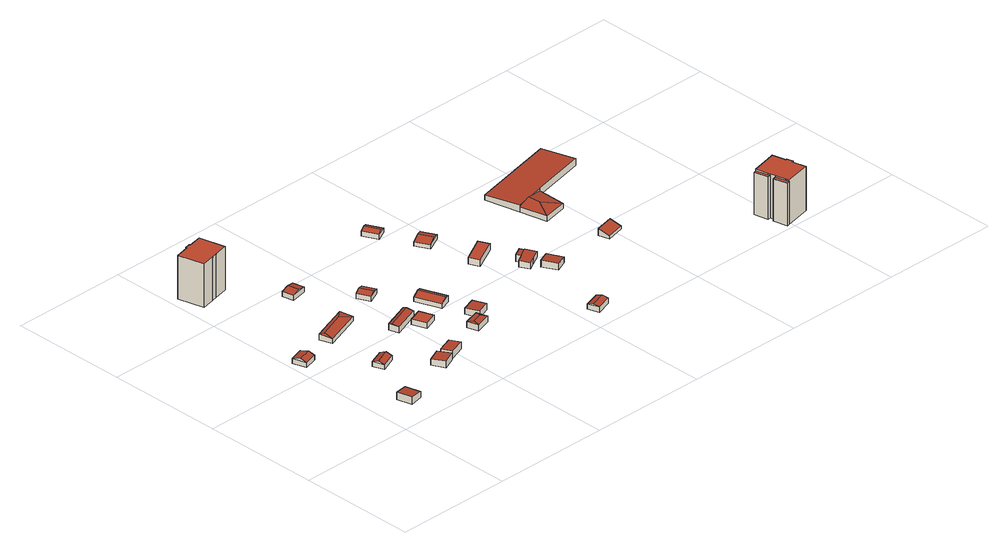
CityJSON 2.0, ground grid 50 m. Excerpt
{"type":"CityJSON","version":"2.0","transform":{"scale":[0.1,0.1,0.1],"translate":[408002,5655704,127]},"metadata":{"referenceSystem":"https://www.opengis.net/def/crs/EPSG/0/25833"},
"CityObjects":{
"building1":{"type":"Building","attributes":{"Dachtyp_tdc":"tdcPolyFlatRoof","Gemeindeschluessel":14612000,"Dachneigung":5.93,"QualitaetDacherkennung":76,"Geometrietyp2DReferenz":"3000","measuredHeight":3.18,"function":"31001_9998","roofType":"2100"},"geometry":[{"type":"Solid","lod":"2","boundaries":[[[[0,1,2,3]],[[1,4,5,2]],[[4,6,7,5]],[[6,0,3,7]],[[6,4,1,0]],[[3,2,5,7]]]],"semantics":{"surfaces":[{"type":"WallSurface"},{"type":"RoofSurface"},{"type":"GroundSurface"}],"values":[[0,0,0,0,1,2]]}}]},
"building2":{"type":"Building","attributes":{"Dachtyp_tdc":"tdcGableRoof","Gemeindeschluessel":14612000,"Dachneigung":15.66,"QualitaetDacherkennung":26,"Geometrietyp2DReferenz":"3000","measuredHeight":3.23,"function":"31001_9998","roofType":"3100"},"geometry":[{"type":"Solid","lod":"2","boundaries":[[[[8,9,10,11]],[[9,12,13,10]],[[12,14,15,13]],[[14,8,11,15]],[[12,9,16]],[[8,14,17]],[[9,8,17,16]],[[14,12,16,17]],[[11,10,13,15]]]],"semantics":{"surfaces":[{"type":"WallSurface"},{"type":"RoofSurface"},{"type":"GroundSurface"}],"values":[[0,0,0,0,0,0,1,1,2]]}}]},
"building3":{"type":"Building","attributes":{"Dachtyp_tdc":"tdcGableRoof","Gemeindeschluessel":14612000,"Dachneigung":23.63,"QualitaetDacherkennung":78,"Geometrietyp2DReferenz":"3000","measuredHeight":2.97,"function":"31001_9998","roofType":"3100"},"geometry":[{"type":"Solid","lod":"2","boundaries":[[[[18,19,20,21]],[[19,22,23,20]],[[22,24,25,23]],[[24,18,21,25]],[[22,19,26]],[[18,24,27]],[[19,18,27,26]],[[24,22,26,27]],[[21,20,23,25]]]],"semantics":{"surfaces":[{"type":"WallSurface"},{"type":"RoofSurface"},{"type":"GroundSurface"}],"values":[[0,0,0,0,0,0,1,1,2]]}}]},
"building4":{"type":"Building","attributes":{"Dachtyp_tdc":"tdcPolyFlatRoof","Gemeindeschluessel":14612000,"Dachneigung":0,"QualitaetDacherkennung":67,"Geometrietyp2DReferenz":"3000","measuredHeight":18.76,"function":"31001_9998","roofType":"1000"},"geometry":[{"type":"Solid","lod":"2","boundaries":[[[[28,29,30,31]],[[29,32,33,30]],[[32,34,35,33]],[[34,36,37,35]],[[36,38,39,37]],[[38,40,41,39]],[[40,42,43,41]],[[42,44,45,43]],[[44,46,47,45]],[[46,28,31,47]],[[46,44,42,40,38,36,34,32,29,28]],[[31,30,33,35,37,39,41,43,45,47]]]],"semantics":{"surfaces":[{"type":"WallSurface"},{"type":"RoofSurface"},{"type":"GroundSurface"}],"values":[[0,0,0,0,0,0,0,0,0,0,1,2]]}}]},
"building5":{"type":"Building","attributes":{"Dachtyp_tdc":"tdcPolyFlatRoof","Gemeindeschluessel":14612000,"Dachneigung":4.62,"QualitaetDacherkennung":73,"Geometrietyp2DReferenz":"3000","measuredHeight":3.09,"function":"31001_9998","roofType":"2100"},"geometry":[{"type":"Solid","lod":"2","boundaries":[[[[48,49,50,51]],[[49,52,53,50]],[[52,54,55,53]],[[54,48,51,55]],[[54,52,49,48]],[[51,50,53,55]]]],"semantics":{"surfaces":[{"type":"WallSurface"},{"type":"RoofSurface"},{"type":"GroundSurface"}],"values":[[0,0,0,0,1,2]]}}]},
"building6":{"type":"Building","attributes":{"Dachtyp_tdc":"tdcHipRoof","Gemeindeschluessel":14612000,"Dachneigung":14.84,"QualitaetDacherkennung":39,"Geometrietyp2DReferenz":"3000","measuredHeight":3.02,"function":"31001_9998","roofType":"3200"},"geometry":[{"type":"Solid","lod":"2","boundaries":[[[[56,57,58,59]],[[57,60,61,58]],[[60,62,63,61]],[[62,56,59,63]],[[60,57,64]],[[56,62,65]],[[57,56,65,64]],[[62,60,64,65]],[[59,58,61,63]]]],"semantics":{"surfaces":[{"type":"WallSurface"},{"type":"RoofSurface"},{"type":"GroundSurface"}],"values":[[0,0,0,0,1,1,1,1,2]]}}]},
"building7":{"type":"Building","attributes":{"Dachtyp_tdc":"tdcPolyFlatRoof","Gemeindeschluessel":14612000,"Dachneigung":4.77,"QualitaetDacherkennung":74,"Geometrietyp2DReferenz":"3000","measuredHeight":3.13,"function":"31001_9998","roofType":"2100"},"geometry":[{"type":"Solid","lod":"2","boundaries":[[[[66,67,68,69]],[[70,71,72,73]],[[69,68,71,70]],[[68,67,72,71]],[[67,66,73,72]],[[66,69,70,73]]]],"semantics":{"surfaces":[{"type":"RoofSurface"},{"type":"GroundSurface"},{"type":"WallSurface"}],"values":[[0,1,2,2,2,2]]}}]},
"building8":{"type":"Building","attributes":{"Dachtyp_tdc":"tdcGableRoof","Gemeindeschluessel":14612000,"Dachneigung":10.16,"QualitaetDacherkennung":77,"Geometrietyp2DReferenz":"3000","measuredHeight":2.93,"function":"31001_9998","roofType":"3100"},"geometry":[{"type":"Solid","lod":"2","boundaries":[[[[74,75,76,77]],[[75,78,79,76]],[[78,80,81,79]],[[80,74,77,81]],[[78,75,82]],[[74,80,83]],[[75,74,83,82]],[[80,78,82,83]],[[77,76,79,81]]]],"semantics":{"surfaces":[{"type":"WallSurface"},{"type":"RoofSurface"},{"type":"GroundSurface"}],"values":[[0,0,0,0,0,0,1,1,2]]}}]},
"building9":{"type":"Building","attributes":{"Dachtyp_tdc":"tdcGableRoof","Gemeindeschluessel":14612000,"Dachneigung":11.74,"QualitaetDacherkennung":78,"Geometrietyp2DReferenz":"3000","measuredHeight":3.09,"function":"31001_9998","roofType":"3100"},"geometry":[{"type":"Solid","lod":"2","boundaries":[[[[84,85,86,87]],[[85,88,89,86]],[[88,90,91,89]],[[90,84,87,91]],[[88,85,92]],[[84,90,93]],[[85,84,93,92]],[[90,88,92,93]],[[87,86,89,91]]]],"semantics":{"surfaces":[{"type":"WallSurface"},{"type":"RoofSurface"},{"type":"GroundSurface"}],"values":[[0,0,0,0,0,0,1,1,2]]}}]},
"building10":{"type":"Building","attributes":{"Dachtyp_tdc":"tdcPolyFlatRoof","Gemeindeschluessel":14612000,"Dachneigung":0,"QualitaetDacherkennung":78,"Geometrietyp2DReferenz":"3000","measuredHeight":2.43,"function":"31001_9998","roofType":"1000"},"geometry":[{"type":"Solid","lod":"2","boundaries":[[[[94,95,96,97]],[[95,98,99,96]],[[98,100,101,99]],[[100,94,97,101]],[[100,98,95,94]],[[97,96,99,101]]]],"semantics":{"surfaces":[{"type":"WallSurface"},{"type":"RoofSurface"},{"type":"GroundSurface"}],"values":[[0,0,0,0,1,2]]}}]},
"building11":{"type":"Building","attributes":{"Dachtyp_tdc":"tdcGableRoof","Gemeindeschluessel":14612000,"Dachneigung":18.01,"QualitaetDacherkennung":70,"Geometrietyp2DReferenz":"3000","measuredHeight":3.08,"function":"31001_9998","roofType":"3100"},"geometry":[{"type":"Solid","lod":"2","boundaries":[[[[102,103,104,105]],[[103,106,107,104]],[[106,108,109,107]],[[108,102,105,109]],[[106,103,110]],[[102,108,111]],[[103,102,111,110]],[[108,106,110,111]],[[105,104,107,109]]]],"semantics":{"surfaces":[{"type":"WallSurface"},{"type":"RoofSurface"},{"type":"GroundSurface"}],"values":[[0,0,0,0,0,0,1,1,2]]}}]},
"building12":{"type":"Building","attributes":{"Dachtyp_tdc":"tdcFreeFormRoof","Gemeindeschluessel":14612000,"Dachneigung":10.23,"QualitaetDacherkennung":76,"Geometrietyp2DReferenz":"3000","measuredHeight":3.04,"function":"31001_9998","roofType":"5000"},"geometry":[{"type":"Solid","lod":"2","boundaries":[[[[112,113,114,115]],[[113,116,117,114]],[[116,118,119,117]],[[118,112,115,119]],[[120,118,116]],[[121,120,116,113]],[[121,113,112]],[[120,121,112,118]],[[115,114,117,119]]]],"semantics":{"surfaces":[{"type":"WallSurface"},{"type":"RoofSurface"},{"type":"GroundSurface"}],"values":[[0,0,0,0,1,1,1,1,2]]}}]},
"building13":{"type":"Building","attributes":{"Dachtyp_tdc":"tdcGableRoof","Gemeindeschluessel":14612000,"Dachneigung":20.45,"QualitaetDacherkennung":72,"Geometrietyp2DReferenz":"3000","measuredHeight":3.11,"function":"31001_9998","roofType":"3100"},"geometry":[{"type":"Solid","lod":"2","boundaries":[[[[122,123,124,125]],[[123,126,127,124]],[[126,128,129,127]],[[128,122,125,129]],[[126,123,130]],[[122,128,131]],[[123,122,131,130]],[[128,126,130,131]],[[125,124,127,129]]]],"semantics":{"surfaces":[{"type":"WallSurface"},{"type":"RoofSurface"},{"type":"GroundSurface"}],"values":[[0,0,0,0,0,0,1,1,2]]}}]},
"building14":{"type":"Building","attributes":{"Dachtyp_tdc":"tdcPolyFlatRoof","Gemeindeschluessel":14612000,"Dachneigung":3.03,"QualitaetDacherkennung":78,"Geometrietyp2DReferenz":"3000","measuredHeight":2.9,"function":"31001_9998","roofType":"2100"},"geometry":[{"type":"Solid","lod":"2","boundaries":[[[[132,133,134,135]],[[133,136,137,134]],[[136,138,139,137]],[[138,132,135,139]],[[138,136,133,132]],[[135,134,137,139]]]],"semantics":{"surfaces":[{"type":"WallSurface"},{"type":"RoofSurface"},{"type":"GroundSurface"}],"values":[[0,0,0,0,1,2]]}}]},
"building15":{"type":"Building","attributes":{"Dachtyp_tdc":"tdcGableRoof","Gemeindeschluessel":14612000,"Dachneigung":18.4,"QualitaetDacherkennung":70,"Geometrietyp2DReferenz":"3000","measuredHeight":3.17,"function":"31001_9998","roofType":"3100"},"geometry":[{"type":"Solid","lod":"2","boundaries":[[[[140,141,142,143]],[[141,144,145,142]],[[144,146,147,145]],[[146,140,143,147]],[[144,141,148]],[[140,146,149]],[[141,140,149,148]],[[146,144,148,149]],[[143,142,145,147]]]],"semantics":{"surfaces":[{"type":"WallSurface"},{"type":"RoofSurface"},{"type":"GroundSurface"}],"values":[[0,0,0,0,0,0,1,1,2]]}}]},
"building16":{"type":"Building","attributes":{"Dachtyp_tdc":"tdcGableRoof","Gemeindeschluessel":14612000,"Dachneigung":19.16,"QualitaetDacherkennung":72,"Geometrietyp2DReferenz":"3000","measuredHeight":3,"function":"31001_9998","roofType":"3100"},"geometry":[{"type":"Solid","lod":"2","boundaries":[[[[150,151,152,153]],[[151,154,155,152]],[[154,156,157,155]],[[156,150,153,157]],[[154,151,158]],[[150,156,159]],[[151,150,159,158]],[[156,154,158,159]],[[153,152,155,157]]]],"semantics":{"surfaces":[{"type":"WallSurface"},{"type":"RoofSurface"},{"type":"GroundSurface"}],"values":[[0,0,0,0,0,0,1,1,2]]}}]},
"building17":{"type":"Building","attributes":{"Dachtyp_tdc":"tdcGableRoof","Gemeindeschluessel":14612000,"Dachneigung":13.67,"QualitaetDacherkennung":68,"Geometrietyp2DReferenz":"3000","measuredHeight":2.65,"function":"31001_9998","roofType":"3100"},"geometry":[{"type":"Solid","lod":"2","boundaries":[[[[160,161,162,163]],[[161,164,165,162]],[[164,166,167,165]],[[166,160,163,167]],[[164,161,168]],[[160,166,169]],[[161,160,169,168]],[[166,164,168,169]],[[163,162,165,167]]]],"semantics":{"surfaces":[{"type":"WallSurface"},{"type":"RoofSurface"},{"type":"GroundSurface"}],"values":[[0,0,0,0,0,0,1,1,2]]}}]},
"building18":{"type":"Building","attributes":{"Dachtyp_tdc":"tdcPolyFlatRoof","Gemeindeschluessel":14612000,"Dachneigung":0,"QualitaetDacherkennung":55,"Geometrietyp2DReferenz":"3000","measuredHeight":2.79,"function":"31001_9998","roofType":"1000"},"geometry":[{"type":"Solid","lod":"2","boundaries":[[[[170,171,172,173]],[[171,174,175,172]],[[174,176,177,175]],[[176,170,173,177]],[[176,174,171,170]],[[173,172,175,177]]]],"semantics":{"surfaces":[{"type":"WallSurface"},{"type":"RoofSurface"},{"type":"GroundSurface"}],"values":[[0,0,0,0,1,2]]}}]},
"building19":{"type":"Building","attributes":{"Gemeindeschluessel":14612000,"Geometrietyp2DReferenz":"3000","function":"31001_9998","roofType":"9999"},"children":["building19-1","building19-2"]},
"building19-1":{"type":"BuildingPart","attributes":{"Dachtyp_tdc":"tdcPolyFlatRoof","Dachneigung":3.89,"QualitaetDacherkennung":53,"Geometrietyp2DReferenz":"3000","measuredHeight":2.79,"roofType":"2100"},"parents":["building19"],"geometry":[{"type":"MultiSurface","lod":"2","boundaries":[[[178,179,180,181,182]],[[179,183,184,180]],[[183,185,186,184]],[[185,187,188,186]],[[187,189,190,188]],[[189,187,185,183,179,178,191]],[[181,180,184,186,188,190]]],"semantics":{"surfaces":[{"type":"WallSurface"},{"type":"RoofSurface"},{"type":"GroundSurface"}],"values":[0,0,0,0,0,1,2]}}]},
"building19-2":{"type":"BuildingPart","attributes":{"Dachtyp_tdc":"tdcPolyFlatRoof","Dachneigung":3.97,"QualitaetDacherkennung":67,"Geometrietyp2DReferenz":"3000","measuredHeight":2.85,"roofType":"2100"},"parents":["building19"],"geometry":[{"type":"MultiSurface","lod":"2","boundaries":[[[192,193,194,195]],[[193,182,181,194]],[[196,192,195,190,189]],[[196,191,182,193,192]],[[195,194,181,190]]],"semantics":{"surfaces":[{"type":"WallSurface"},{"type":"RoofSurface"},{"type":"GroundSurface"}],"values":[0,0,0,1,2]}}]},
"building20":{"type":"Building","attributes":{"Dachtyp_tdc":"tdcPolyFlatRoof","Gemeindeschluessel":14612000,"Dachneigung":5.28,"QualitaetDacherkennung":76,"Geometrietyp2DReferenz":"3000","measuredHeight":2.92,"function":"31001_9998","roofType":"2100"},"geometry":[{"type":"Solid","lod":"2","boundaries":[[[[197,198,199,200]],[[198,201,202,199]],[[201,203,204,202]],[[203,197,200,204]],[[203,201,198,197]],[[200,199,202,204]]]],"semantics":{"surfaces":[{"type":"WallSurface"},{"type":"RoofSurface"},{"type":"GroundSurface"}],"values":[[0,0,0,0,1,2]]}}]},
"building21":{"type":"Building","attributes":{"Dachtyp_tdc":"tdcPolyFlatRoof","Gemeindeschluessel":14612000,"Dachneigung":17.64,"QualitaetDacherkennung":41,"Geometrietyp2DReferenz":"3000","measuredHeight":3,"function":"31001_9998","roofType":"2100"},"geometry":[{"type":"Solid","lod":"2","boundaries":[[[[205,206,207,208]],[[206,209,210,207]],[[209,211,212,210]],[[211,205,208,212]],[[211,209,206,205]],[[208,207,210,212]]]],"semantics":{"surfaces":[{"type":"WallSurface"},{"type":"RoofSurface"},{"type":"GroundSurface"}],"values":[[0,0,0,0,1,2]]}}]},
"building22":{"type":"Building","attributes":{"Gemeindeschluessel":14612000,"Geometrietyp2DReferenz":"3000","function":"31001_9998","roofType":"9999"},"children":["building22-1","building22-2"]},
"building22-1":{"type":"BuildingPart","attributes":{"Dachtyp_tdc":"tdcPolyFlatRoof","Dachneigung":2.79,"QualitaetDacherkennung":58,"Geometrietyp2DReferenz":"3000","measuredHeight":3,"roofType":"2100"},"parents":["building22"],"geometry":[{"type":"MultiSurface","lod":"2","boundaries":[[[213,214,215,216]],[[214,217,218,219,215]],[[220,221,222,223,224]],[[221,213,216,222]],[[221,220,225,226,217,214,213]],[[216,215,219,223,222]]],"semantics":{"surfaces":[{"type":"WallSurface"},{"type":"RoofSurface"},{"type":"GroundSurface"}],"values":[0,0,0,0,1,2]}}]},
"building22-2":{"type":"BuildingPart","attributes":{"Dachtyp_tdc":"tdcHipAndGableRoof","Dachneigung":11.03,"QualitaetDacherkennung":48,"Geometrietyp2DReferenz":"3000","measuredHeight":3.29,"roofType":"5000"},"parents":["building22"],"geometry":[{"type":"MultiSurface","lod":"2","boundaries":[[[218,227,228,219]],[[227,229,230,228]],[[229,224,223,230]],[[229,227,231]],[[227,218,226,232,231]],[[224,229,231,232,225]],[[219,228,230,223]]],"semantics":{"surfaces":[{"type":"WallSurface"},{"type":"RoofSurface"},{"type":"GroundSurface"}],"values":[0,0,0,1,1,1,2]}}]},
"building23":{"type":"Building","attributes":{"Gemeindeschluessel":14612000,"Geometrietyp2DReferenz":"3000","function":"31001_9998","roofType":"9999"},"children":["building23-1","building23-2","building23-3"]},
"building23-1":{"type":"BuildingPart","attributes":{"Dachtyp_tdc":"tdcPolyFlatRoof","Dachneigung":0,"QualitaetDacherkennung":66,"Geometrietyp2DReferenz":"3000","measuredHeight":18.37,"roofType":"1000"},"parents":["building23"],"geometry":[{"type":"MultiSurface","lod":"2","boundaries":[[[233,234,235,236]],[[234,237,238,235]],[[239,233,236,240]],[[239,237,234,233]],[[236,235,238,240]]],"semantics":{"surfaces":[{"type":"WallSurface"},{"type":"RoofSurface"},{"type":"GroundSurface"}],"values":[0,0,0,1,2]}}]},
"building23-2":{"type":"BuildingPart","attributes":{"Dachtyp_tdc":"tdcPolyFlatRoof","Dachneigung":6.23,"QualitaetDacherkennung":69,"Geometrietyp2DReferenz":"3000","measuredHeight":18.45,"roofType":"2100"},"parents":["building23"],"geometry":[{"type":"MultiSurface","lod":"2","boundaries":[[[241,242,243,244]],[[242,245,246,243]],[[245,247,248,246]],[[247,249,250,248]],[[247,245,242,241,249]],[[250,244,243,246,248]]],"semantics":{"surfaces":[{"type":"WallSurface"},{"type":"RoofSurface"},{"type":"GroundSurface"}],"values":[0,0,0,0,1,2]}}]},
"building23-3":{"type":"BuildingPart","attributes":{"Dachtyp_tdc":"tdcPolyFlatRoof","Dachneigung":0,"QualitaetDacherkennung":82,"Geometrietyp2DReferenz":"3000","measuredHeight":19.05,"roofType":"1000"},"parents":["building23"],"geometry":[{"type":"MultiSurface","lod":"2","boundaries":[[[251,252,239,240,250,249]],[[253,238,237]],[[253,254,255,238]],[[254,256,257,255]],[[256,258,259,257]],[[258,260,261,259]],[[260,262,263,261]],[[262,264,265,263]],[[264,266,267,265]],[[266,268,241,244,267]],[[268,266,264,262,260,258,256,254,253,252,251]],[[250,240,238,255,257,259,261,263,265,267,244]]],"semantics":{"surfaces":[{"type":"WallSurface"},{"type":"RoofSurface"},{"type":"GroundSurface"}],"values":[0,0,0,0,0,0,0,0,0,0,1,2]}}]}
},
"vertices":[
[160,84,62],[105,71,68],[105,71,36],[160,84,36],[89,136,68],[89,136,36],[144,149,62],[144,149,36],
[1,591,50],[59,609,50],[59,609,28],[1,591,28],[76,551,48],[76,551,28],[18,534,48],[18,534,28],[69,574,60],[11,557,60],
[193,369,50],[258,395,50],[258,395,29],[193,369,29],[277,349,48],[277,349,29],[212,323,48],[212,323,29],[267,372,59],[203,346,59],
[69,1215,220],[93,1220,220],[93,1220,32],[69,1215,32],[94,1215,220],[94,1215,32],[152,1228,220],[152,1228,32],[177,1118,220],[177,1118,32],[118,1105,220],[118,1105,32],[95,1099,220],[95,1099,32],[37,1086,220],[37,1086,32],[12,1197,220],[12,1197,32],[70,1210,220],[70,1210,32],
[375,168,62],[350,223,57],[350,223,31],[375,168,31],[405,248,57],[405,248,31],[430,193,62],[430,193,31],
[371,648,43],[207,589,43],[207,589,23],[371,648,23],[189,642,49],[189,642,23],[353,701,49],[353,701,23],[206,629,53],[318,669,53],
[425,248,56],[442,201,60],[508,225,60],[491,272,56],[491,272,29],[508,225,29],[442,201,29],[425,248,29],
[319,904,42],[308,953,42],[308,953,20],[319,904,20],[376,969,42],[376,969,20],[387,920,42],[387,920,20],[344,961,49],[355,912,49],
[548,512,49],[432,470,49],[432,470,24],[548,512,24],[417,510,52],[417,510,24],[533,552,52],[533,552,24],[422,497,55],[538,539,55],
[582,439,48],[525,419,48],[525,419,24],[582,439,24],[503,479,48],[503,479,24],[561,499,48],[561,499,24],
[544,779,40],[569,725,40],[569,725,20],[544,779,20],[515,700,42],[515,700,20],[490,754,42],[490,754,20],[540,711,50],[515,766,50],
[646,273,51],[632,321,51],[632,321,25],[646,273,25],[699,341,51],[699,341,25],[713,293,51],[713,293,25],[694,314,55],[651,301,55],
[665,483,40],[626,590,40],[626,590,21],[665,483,21],[673,607,48],[673,607,21],[712,499,48],[712,499,21],[657,601,52],[696,494,52],
[712,336,54],[693,393,51],[693,393,25],[712,336,25],[750,412,51],[750,412,25],[769,355,54],[769,355,25],
[1117,75,49],[1050,53,49],[1050,53,25],[1117,75,25],[1035,101,48],[1035,101,25],[1101,122,48],[1101,122,25],[1043,76,56],[1109,98,56],
[854,1071,38],[884,1008,38],[884,1008,18],[854,1071,18],[839,986,40],[839,986,18],[809,1049,40],[809,1049,18],[859,995,48],[829,1058,48],
[926,807,35],[897,866,35],[897,866,19],[926,807,19],[962,898,38],[962,898,19],[991,839,38],[991,839,19],[935,884,45],[963,826,45],
[968,590,50],[948,633,50],[948,633,22],[968,590,22],[1051,689,50],[1051,689,22],[1072,644,50],[1072,644,22],
[1135,529,51],[1159,488,48],[1159,488,23],[1135,529,23],[1135,529,48],[1115,463,48],[1115,463,23],[1086,447,48],[1086,447,23],[1063,488,51],[1063,488,23],[1092,504,51],[1092,504,23],[1099,508,51],
[1082,522,52],[1125,547,48],[1125,547,23],[1082,522,23],[1092,504,52],
[1123,432,52],[1175,457,46],[1175,457,22],[1123,432,22],[1204,394,46],[1204,394,22],[1152,370,52],[1152,370,22],
[1522,476,35],[1533,429,19],[1533,429,5],[1522,476,5],[1455,411,19],[1455,411,5],[1444,458,35],[1444,458,5],
[1681,997,36],[1715,849,43],[1715,849,13],[1681,997,13],[1479,796,43],[1479,796,31],[1479,796,13],[1344,765,43],[1310,914,36],[1310,914,13],[1344,765,13],[1344,765,34],[1387,775,43],[1416,782,43],
[1474,671,34],[1474,671,13],[1370,648,37],[1370,648,13],[1406,725,46],[1401,778,46],
[1947,83,202],[1933,143,202],[1933,143,19],[1947,83,19],[1945,146,202],[1945,146,19],[1959,86,202],[1959,86,19],
[1979,5,203],[1978,5,203],[1978,5,19],[1979,5,19],[1966,2,202],[1966,2,19],[1952,61,202],[1952,61,19],[1964,64,203],[1964,64,19],
[1964,64,209],[1959,86,209],[1945,146,209],[2025,165,209],[2025,165,19],[2056,172,209],[2056,172,19],[2069,115,209],[2069,115,19],[2075,116,209],[2075,116,19],[2082,89,209],[2082,89,19],[2075,88,209],[2075,88,19],[2089,30,209],[2089,30,19],[1979,5,209]
]}
